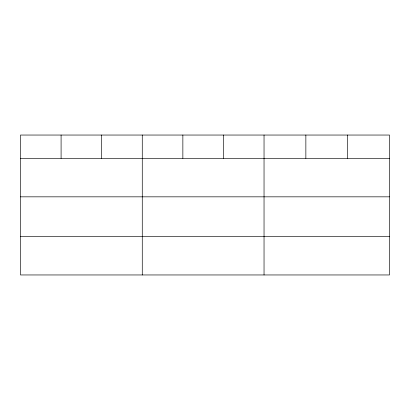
<?xml version="1.0" encoding="UTF-8"?>
<svg xmlns="http://www.w3.org/2000/svg" width="410" height="410" viewBox="0 0 410 410"><rect width="100%" height="100%" fill="white"/><g stroke="black" fill="none" stroke-linecap="round" stroke-linejoin="round"><path stroke-width="0.61" d="M389.5 196.836L389.5 135.044L20.5 135.044L20.5 274.956L389.5 274.956L389.5 196.836L20.5 196.836M20.5 158.357L389.5 158.357M20.5 236.478L389.5 236.478M347.68 135.044L347.68 158.357M305.86 135.044L305.86 158.357M264.04 135.044L264.04 274.956M223.45 135.044L223.45 158.357M182.86 135.044L182.86 158.357M142.27 135.044L142.27 274.956M101.68 135.044L101.68 158.357M61.09 135.044L61.09 158.357"/></g></svg>
